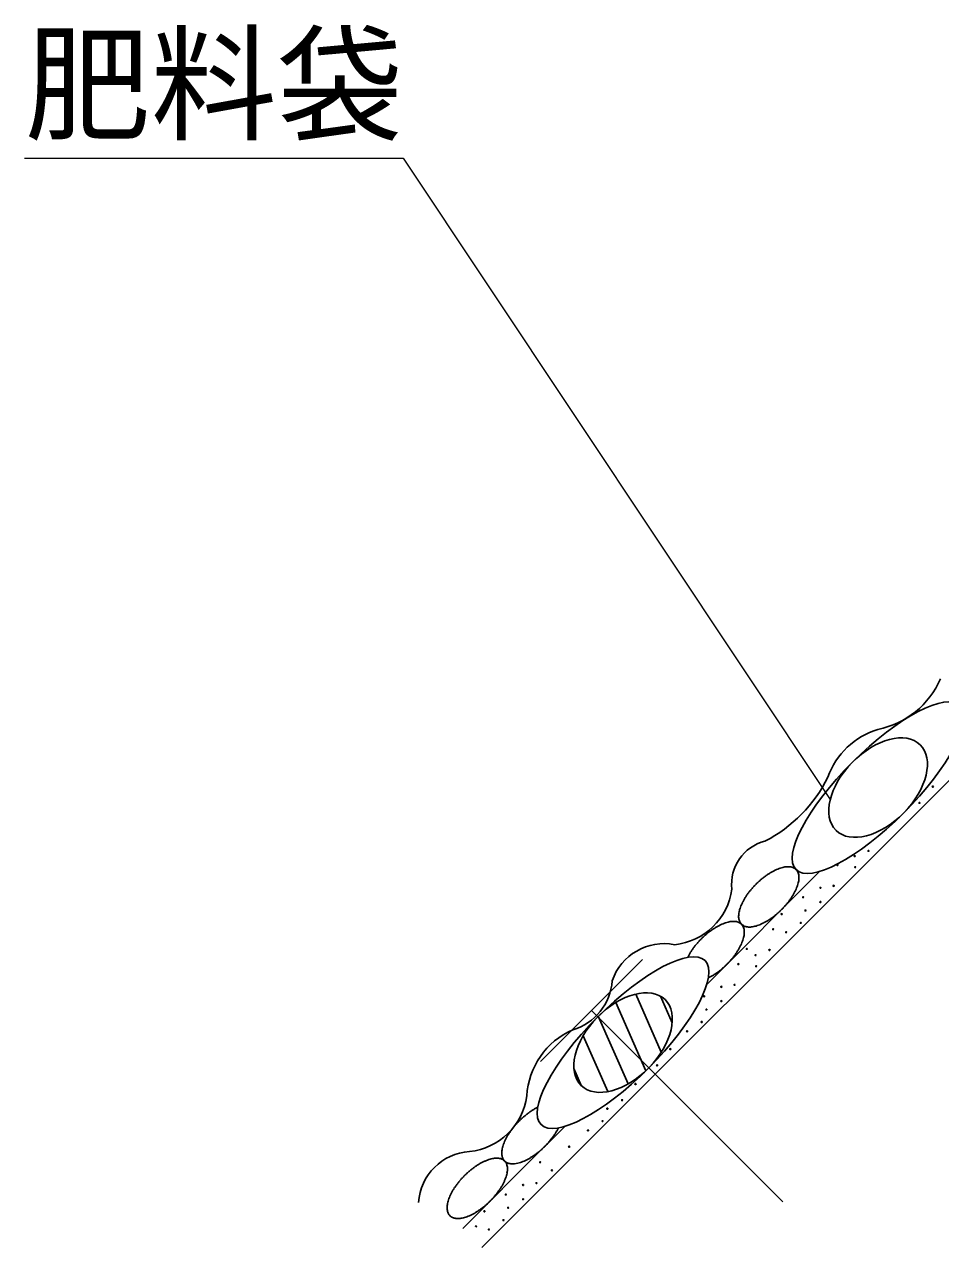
# Model space of a CAD drawing. Units: millimetres, scale not verified. Extents: x 200 to 8200, y 200 to 5838.
# Drawn here: x 1145 to 1653, y 2130 to 2808 of the extents above; entities that cross this region are included whole.
import ezdxf
from ezdxf.enums import TextEntityAlignment as Align

# ---------------------------------------------------------------- set-up
doc = ezdxf.new("R2010")
doc.units = ezdxf.units.MM
doc.header["$LTSCALE"] = 20
doc.layers.add('C-STR', color=7, linetype='Continuous', lineweight=25)
doc.layers.add('C-STR-HTXT', color=1, linetype='Continuous', lineweight=13)
doc.styles.add('ＭＳ ゴシック', font='')
doc.styles.get('ＭＳ ゴシック').set_extended_font_data('MS Gothic')

msp = doc.modelspace()

# ---------------------------------------------------------------- linework, layer by layer
at = {"layer": 'C-STR'}
for p, q in [((1398.63, 2129.98), (1725.37, 2456.72)), ((1523.35, 2275.91), (1586.04, 2338.6)), ((1487.68, 2289.74), (1431.11, 2233.17)), ((1565.46, 2155.39), (1459.39, 2261.46)), ((1433.48, 2186.04), (1444.62, 2197.18)), ((1388.02, 2140.58), (1432.08, 2184.65))]:
    msp.add_line(p, q, dxfattribs=at)
at = {"layer": 'C-STR', "color": 3}
for p, q in [((1472.95, 2265.88), (1489.56, 2228.01)), ((1484, 2270.56), (1498.13, 2238.34)), ((1497.6, 2269.42), (1504.15, 2254.5)), ((1463.21, 2258.2), (1479.68, 2220.68)), ((1454.83, 2247.44), (1468.44, 2216.43)), ((1449.68, 2229.31), (1453.96, 2219.55))]:
    msp.add_line(p, q, dxfattribs=at)
at = {"layer": 'C-STR'}
for centre in [(1648.67, 2385.53), (1641.3, 2376.55), (1605.34, 2347.05), (1613.04, 2349.91), (1595.79, 2342.12), (1605.68, 2340.93), (1586.34, 2329.49), (1593.72, 2330.58), (1576.78, 2324.21), (1586.35, 2321.6), (1564.89, 2314.89), (1578.08, 2316.9), (1560.17, 2306.49), (1575.45, 2310), (1567.38, 2304.81), (1545.57, 2295.57), (1558.1, 2294.96), (1540.84, 2287.17), (1550.39, 2292.1), (1550.73, 2285.98), (1531.39, 2274.54), (1538.77, 2275.64), (1521.83, 2269.26), (1531.4, 2266.66), (1523.14, 2261.95), (1520.51, 2255.05), (1512.43, 2249.86), (1503.15, 2240.01), (1495.78, 2231.03), (1483.82, 2220.69), (1476.45, 2211.71), (1468.19, 2207), (1465.56, 2200.1), (1457.48, 2194.91), (1447.04, 2185.94), (1430.94, 2177.27), (1437.47, 2172.8), (1421.5, 2164.64), (1428.87, 2165.74), (1411.93, 2159.36), (1421.5, 2156.76), (1400.04, 2150.05), (1413.24, 2152.05), (1410.61, 2145.15), (1402.53, 2139.96)]:
    msp.add_circle(centre, 0.3, dxfattribs=at)
at = {"layer": 'C-STR', "color": 1}
for centre, radius, start, end in [((1608.61, 2464.76), 48.42, 281.50591, 336.34904), ((1630.78, 2376.39), 42.79, 106.99327, 160.23347), ((1519.27, 2426), 79.44, 297.22151, 333.74964), ((1561.67, 2331.57), 24.55, 104.31008, 186.62618), ((1501.85, 2333.47), 35.75, 275.92465, 352.39909), ((1499.68, 2268.07), 30.42, 78.88791, 161.11209), ((1440.56, 2279.97), 30.42, 286.10374, 356.11209), ((1466.35, 2211.53), 42.89, 113.87088, 176.60078), ((1388.1, 2218.8), 35.75, 275.92465, 352.39909), ((1393.85, 2152.9), 30.42, 93.88791, 176.11209)]:
    msp.add_arc(centre, radius, start, end, dxfattribs=at)
at = {"layer": 'C-STR'}
for centre, radius, start, end in [((1571.43, 2318.2), 23.36, 110.0085, 113.68635), ((1570.2, 2321.63), 19.71, 105.95103, 110.07155), ((1569.3, 2324.88), 16.34, 101.35711, 106.02931), ((1568.73, 2327.83), 13.33, 96.09986, 101.4531), ((1568.48, 2330.4), 10.75, 90.03539, 96.21481), ((1568.49, 2332.51), 8.64, 83.01739, 90.16716), ((1568.71, 2334.14), 7, 74.93209, 83.157), ((1569.03, 2335.28), 5.82, 65.76084, 75.06021), ((1569.35, 2335.96), 5.06, 55.66004, 65.84881), ((1569.55, 2336.25), 4.71, 45.00911, 55.68086), ((1582.42, 2299.79), 44.89, 130.29907, 132.66951), ((1581.36, 2301.05), 43.24, 127.87759, 130.30908), ((1579.94, 2302.9), 40.9, 125.36733, 127.89186), ((1578.26, 2305.29), 37.98, 122.73288, 125.38647), ((1576.45, 2308.13), 34.62, 119.93338, 122.75776), ((1574.64, 2311.31), 30.96, 116.92048, 119.96515), ((1572.93, 2314.71), 27.15, 113.6359, 116.96064), ((1569.52, 2336.23), 4.74, 34.35516, 44.95487), ((1569.17, 2336.01), 5.16, 24.24753, 34.24363), ((1568.41, 2335.68), 5.98, 15.06964, 24.10931), ((1567.19, 2335.37), 7.24, 6.98011, 14.9308), ((1560.66, 2335.51), 13.8, 348.63861, 353.80843), ((1565.48, 2335.18), 8.96, 359.96028, 6.85517), ((1563.29, 2335.2), 11.15, 353.89547, 359.85433), ((1579.6, 2301.96), 41.34, 142.12137, 144.61945), ((1581.35, 2300.59), 43.56, 139.69999, 142.11334), ((1582.51, 2299.6), 45.09, 137.33578, 139.69564), ((1583.06, 2299.09), 45.83, 134.99957, 137.33493), ((1583.02, 2299.14), 45.77, 132.66333, 135.00218), ((1544.06, 2341.64), 31.58, 330.06497, 333.0494), ((1547.43, 2339.91), 27.79, 333.07751, 336.32595), ((1550.91, 2338.37), 23.98, 336.36164, 339.94352), ((1554.36, 2337.09), 20.3, 339.98849, 343.98893), ((1557.65, 2336.13), 16.88, 344.04533, 348.56825), ((1564.54, 2310.49), 23.98, 156.36164, 159.94352), ((1568.02, 2308.95), 27.79, 153.07751, 156.32595), ((1571.39, 2307.22), 31.58, 150.06497, 153.0494), ((1574.53, 2305.4), 35.21, 147.26574, 150.04312), ((1577.3, 2303.6), 38.51, 144.63149, 147.24916), ((1532.93, 2349.26), 45.09, 317.33578, 319.69564), ((1534.09, 2348.27), 43.56, 319.69999, 322.11334), ((1535.85, 2346.9), 41.34, 322.12137, 324.61945), ((1538.15, 2345.26), 38.51, 324.63149, 327.24916), ((1540.92, 2343.46), 35.21, 327.26574, 330.04312), ((1549.96, 2313.68), 8.96, 179.96028, 186.85517), ((1552.16, 2313.66), 11.15, 173.89547, 179.85433), ((1554.79, 2313.35), 13.8, 168.63861, 173.80843), ((1557.8, 2312.73), 16.88, 164.04533, 168.56825), ((1561.09, 2311.77), 20.3, 159.98849, 163.98893), ((1535.51, 2345.96), 40.9, 305.36733, 307.89186), ((1534.09, 2347.81), 43.24, 307.87759, 310.30908), ((1533.03, 2349.07), 44.89, 310.29907, 312.66951), ((1532.43, 2349.72), 45.77, 312.66333, 315.00218), ((1532.39, 2349.77), 45.83, 314.99957, 317.33493), ((1547.95, 2274.98), 37.98, 122.73288, 125.38647), ((1546.15, 2277.82), 34.62, 119.93338, 122.75776), ((1544.33, 2281.01), 30.96, 116.92048, 119.96515), ((1542.63, 2284.41), 27.15, 113.6359, 116.96064), ((1541.13, 2287.89), 23.36, 110.0085, 113.68635), ((1539.9, 2291.33), 19.71, 105.95103, 110.07155), ((1538.99, 2294.57), 16.34, 101.35711, 106.02931), ((1538.42, 2297.53), 13.33, 96.09986, 101.4531), ((1538.17, 2300.09), 10.75, 90.03539, 96.21481), ((1538.19, 2302.2), 8.64, 83.01739, 90.16716), ((1538.41, 2303.83), 7, 74.93209, 83.157), ((1538.73, 2304.97), 5.82, 65.76084, 75.06021), ((1548.26, 2313.49), 7.24, 186.98011, 194.9308), ((1539.04, 2305.66), 5.06, 55.66004, 65.84881), ((1547.04, 2313.18), 5.98, 195.06964, 204.10931), ((1546.28, 2312.85), 5.16, 204.24753, 214.24363), ((1539.24, 2305.95), 4.71, 45.00911, 55.68086), ((1545.93, 2312.63), 4.74, 214.35516, 224.95487), ((1539.22, 2305.93), 4.74, 34.35516, 44.95487), ((1545.9, 2312.61), 4.71, 225.00911, 235.68086), ((1538.87, 2305.7), 5.16, 24.24753, 34.24363), ((1546.1, 2312.9), 5.06, 235.66004, 245.84881), ((1538.11, 2305.38), 5.98, 15.06964, 24.10931), ((1536.89, 2305.07), 7.24, 6.98011, 14.9308), ((1546.42, 2313.58), 5.82, 245.76084, 255.06021), ((1546.74, 2314.72), 7, 254.93209, 263.157), ((1546.96, 2316.35), 8.64, 263.01739, 270.16716), ((1546.97, 2318.46), 10.75, 270.03539, 276.21481), ((1546.72, 2321.03), 13.33, 276.09986, 281.4531), ((1546.15, 2323.98), 16.34, 281.35711, 286.02931), ((1545.25, 2327.23), 19.71, 285.95103, 290.07155), ((1544.02, 2330.66), 23.36, 290.0085, 293.68635), ((1542.52, 2334.15), 27.15, 293.6359, 296.96064), ((1540.81, 2337.55), 30.96, 296.92048, 299.96515), ((1539, 2340.73), 34.62, 299.93338, 302.75776), ((1537.19, 2343.57), 37.98, 302.73288, 305.38647), ((1552.21, 2269.29), 45.09, 137.33578, 139.69564), ((1552.76, 2268.79), 45.83, 134.99957, 137.33493), ((1552.71, 2268.84), 45.77, 132.66333, 135.00218), ((1552.12, 2269.49), 44.89, 130.29907, 132.66951), ((1551.06, 2270.75), 43.24, 127.87759, 130.30908), ((1549.63, 2272.6), 40.9, 125.36733, 127.89186), ((1520.61, 2308.06), 23.98, 336.36164, 339.94352), ((1524.06, 2306.79), 20.3, 339.98849, 343.98893), ((1527.35, 2305.83), 16.88, 344.04533, 348.56825), ((1530.35, 2305.2), 13.8, 348.63861, 353.80843), ((1535.18, 2304.88), 8.96, 359.96028, 6.85517), ((1532.99, 2304.9), 11.15, 353.89547, 359.85433), ((1541.09, 2276.91), 31.58, 150.06497, 153.0494), ((1544.22, 2275.09), 35.21, 147.26574, 150.04312), ((1546.99, 2273.3), 38.51, 144.63149, 147.24916), ((1549.29, 2271.65), 41.34, 142.12137, 144.61945), ((1551.05, 2270.28), 43.56, 139.69999, 142.11334), ((1505.55, 2316.6), 41.34, 322.12137, 324.61945), ((1507.85, 2314.95), 38.51, 324.63149, 327.24916), ((1510.62, 2313.16), 35.21, 327.26574, 330.04312), ((1513.75, 2311.34), 31.58, 330.06497, 333.0494), ((1517.13, 2309.61), 27.79, 333.07751, 336.32595), ((1502.72, 2318.76), 44.89, 310.29907, 312.66951), ((1502.13, 2319.41), 45.77, 312.66333, 315.00218), ((1502.08, 2319.46), 45.83, 314.99957, 317.33493), ((1502.63, 2318.96), 45.09, 317.33578, 319.69564), ((1503.79, 2317.97), 43.56, 319.69999, 322.11334), ((1510.51, 2307.24), 30.96, 296.92048, 299.96515), ((1508.69, 2310.43), 34.62, 299.93338, 302.75776), ((1506.89, 2313.27), 37.98, 302.73288, 305.38647), ((1505.21, 2315.65), 40.9, 305.36733, 307.89186), ((1503.78, 2317.5), 43.24, 307.87759, 310.30908), ((1448.62, 2171.58), 40.9, 125.36733, 127.89186), ((1446.94, 2173.97), 37.98, 122.73288, 125.38647), ((1445.13, 2176.81), 34.62, 119.93338, 122.75776), ((1443.32, 2179.99), 30.96, 116.92048, 119.96515), ((1451.19, 2168.28), 45.09, 137.33578, 139.69564), ((1451.74, 2167.77), 45.83, 134.99957, 137.33493), ((1451.7, 2167.82), 45.77, 132.66333, 135.00218), ((1451.1, 2168.47), 44.89, 130.29907, 132.66951), ((1450.04, 2169.73), 43.24, 127.87759, 130.30908), ((1440.07, 2175.9), 31.58, 150.06497, 153.0494), ((1443.21, 2174.08), 35.21, 147.26574, 150.04312), ((1445.98, 2172.28), 38.51, 144.63149, 147.24916), ((1448.28, 2170.64), 41.34, 142.12137, 144.61945), ((1450.04, 2169.27), 43.56, 139.69999, 142.11334), ((1404.53, 2215.58), 41.34, 322.12137, 324.61945), ((1406.83, 2213.94), 38.51, 324.63149, 327.24916), ((1409.6, 2212.14), 35.21, 327.26574, 330.04312), ((1412.74, 2210.32), 31.58, 330.06497, 333.0494), ((1416.11, 2208.59), 27.79, 333.07751, 333.7992), ((1423.47, 2182.03), 13.8, 168.63861, 173.80843), ((1426.48, 2181.41), 16.88, 164.04533, 168.56825), ((1429.77, 2180.45), 20.3, 159.98849, 163.98893), ((1433.22, 2179.17), 23.98, 156.36164, 159.94352), ((1436.7, 2177.63), 27.79, 153.07751, 156.32595), ((1401.71, 2217.75), 44.89, 310.29907, 312.66951), ((1401.11, 2218.4), 45.77, 312.66333, 315.00218), ((1401.07, 2218.45), 45.83, 314.99957, 317.33493), ((1401.61, 2217.94), 45.09, 317.33578, 319.69564), ((1402.77, 2216.95), 43.56, 319.69999, 322.11334), ((1413.01, 2149.69), 30.96, 116.92048, 119.96515), ((1411.31, 2153.09), 27.15, 113.6359, 116.96064), ((1409.81, 2156.57), 23.36, 110.0085, 113.68635), ((1408.58, 2160.01), 19.71, 105.95103, 110.07155), ((1407.67, 2163.25), 16.34, 101.35711, 106.02931), ((1407.1, 2166.21), 13.33, 96.09986, 101.4531), ((1406.85, 2168.77), 10.75, 90.03539, 96.21481), ((1406.87, 2170.88), 8.64, 83.01739, 90.16716), ((1407.09, 2172.51), 7, 74.93209, 83.157), ((1407.41, 2173.65), 5.82, 65.76084, 75.06021), ((1418.64, 2182.36), 8.96, 179.96028, 186.85517), ((1420.84, 2182.34), 11.15, 173.89547, 179.85433), ((1416.94, 2182.17), 7.24, 186.98011, 194.9308), ((1407.72, 2174.34), 5.06, 55.66004, 65.84881), ((1415.72, 2181.86), 5.98, 195.06964, 204.10931), ((1414.96, 2181.53), 5.16, 204.24753, 214.24363), ((1407.92, 2174.63), 4.71, 45.00911, 55.68086), ((1414.61, 2181.31), 4.74, 214.35516, 224.95487), ((1407.9, 2174.61), 4.74, 34.35516, 44.95487), ((1414.58, 2181.29), 4.71, 225.00911, 235.68086), ((1407.55, 2174.38), 5.16, 24.24753, 34.24363), ((1414.78, 2181.58), 5.06, 235.66004, 245.84881), ((1413.93, 2195.91), 19.71, 285.95103, 290.07155), ((1412.7, 2199.34), 23.36, 290.0085, 293.68635), ((1411.2, 2202.83), 27.15, 293.6359, 296.96064), ((1409.49, 2206.23), 30.96, 296.92048, 299.96515), ((1407.68, 2209.41), 34.62, 299.93338, 302.75776), ((1405.87, 2212.25), 37.98, 302.73288, 305.38647), ((1404.19, 2214.64), 40.9, 305.36733, 307.89186), ((1402.77, 2216.49), 43.24, 307.87759, 310.30908), ((1421.39, 2137.52), 45.77, 132.66333, 135.00218), ((1420.8, 2138.17), 44.89, 130.29907, 132.66951), ((1419.74, 2139.43), 43.24, 127.87759, 130.30908), ((1418.31, 2141.28), 40.9, 125.36733, 127.89186), ((1416.63, 2143.66), 37.98, 122.73288, 125.38647), ((1414.83, 2146.5), 34.62, 119.93338, 122.75776), ((1406.79, 2174.06), 5.98, 15.06964, 24.10931), ((1396.03, 2174.51), 16.88, 344.04533, 348.56825), ((1399.03, 2173.88), 13.8, 348.63861, 353.80843), ((1405.57, 2173.75), 7.24, 6.98011, 14.9308), ((1415.1, 2182.26), 5.82, 245.76084, 255.06021), ((1403.86, 2173.56), 8.96, 359.96028, 6.85517), ((1401.67, 2173.58), 11.15, 353.89547, 359.85433), ((1415.42, 2183.4), 7, 254.93209, 273.63313), ((1414.83, 2192.66), 16.34, 273.63313, 286.02931), ((1415.67, 2141.98), 38.51, 144.63149, 147.24916), ((1417.98, 2140.33), 41.34, 142.12137, 144.61945), ((1419.73, 2138.96), 43.56, 139.69999, 142.11334), ((1420.89, 2137.97), 45.09, 137.33578, 139.69564), ((1421.44, 2137.47), 45.83, 134.99957, 137.33493), ((1379.3, 2181.84), 35.21, 327.26574, 330.04312), ((1382.43, 2180.02), 31.58, 330.06497, 333.0494), ((1385.81, 2178.29), 27.79, 333.07751, 336.32595), ((1389.29, 2176.74), 23.98, 336.36164, 339.94352), ((1392.74, 2175.47), 20.3, 339.98849, 343.98893), ((1399.46, 2150.14), 20.3, 159.98849, 163.98893), ((1402.91, 2148.87), 23.98, 156.36164, 159.94352), ((1406.39, 2147.32), 27.79, 153.07751, 156.32595), ((1409.77, 2145.59), 31.58, 150.06497, 153.0494), ((1412.9, 2143.77), 35.21, 147.26574, 150.04312), ((1370.76, 2188.14), 45.83, 314.99957, 317.33493), ((1371.31, 2187.64), 45.09, 317.33578, 319.69564), ((1372.47, 2186.65), 43.56, 319.69999, 322.11334), ((1374.23, 2185.28), 41.34, 322.12137, 324.61945), ((1376.53, 2183.63), 38.51, 324.63149, 327.24916), ((1390.53, 2152.03), 11.15, 173.89547, 179.85433), ((1388.34, 2152.06), 8.96, 179.96028, 186.85517), ((1386.63, 2151.87), 7.24, 186.98011, 194.9308), ((1393.17, 2151.73), 13.8, 168.63861, 173.80843), ((1396.17, 2151.1), 16.88, 164.04533, 168.56825), ((1375.57, 2181.95), 37.98, 302.73288, 305.38647), ((1373.89, 2184.33), 40.9, 305.36733, 307.89186), ((1372.46, 2186.18), 43.24, 307.87759, 310.30908), ((1371.4, 2187.44), 44.89, 310.29907, 312.66951), ((1370.81, 2188.09), 45.77, 312.66333, 315.00218), ((1385.41, 2151.56), 5.98, 195.06964, 204.10931), ((1384.65, 2151.23), 5.16, 204.24753, 214.24363), ((1384.3, 2151), 4.74, 214.35516, 224.95487), ((1384.28, 2150.98), 4.71, 225.00911, 235.68086), ((1384.48, 2151.27), 5.06, 235.66004, 245.84881), ((1384.79, 2151.96), 5.82, 245.76084, 255.06021), ((1385.11, 2153.1), 7, 254.93209, 263.157), ((1385.33, 2154.73), 8.64, 263.01739, 270.16716), ((1385.35, 2156.84), 10.75, 270.03539, 276.21481), ((1385.1, 2159.4), 13.33, 276.09986, 281.4531), ((1384.53, 2162.36), 16.34, 281.35711, 286.02931), ((1383.62, 2165.61), 19.71, 285.95103, 290.07155), ((1382.39, 2169.04), 23.36, 290.0085, 293.68635), ((1380.89, 2172.52), 27.15, 293.6359, 296.96064), ((1379.19, 2175.92), 30.96, 296.92048, 299.96515), ((1377.37, 2179.11), 34.62, 299.93338, 302.75776), ((1395.32, 2141.65), 0.3, 45, 176.71332), ((1395.32, 2141.65), 0.3, 273.28668, 45)]:
    msp.add_arc(centre, radius, start, end, dxfattribs=at)
for centre, major_axis, ratio in [((1618.33, 2385.04), (45.46, 45.46), 0.311111), ((1618.33, 2385.04), (-23.33, -23.76), 0.600605), ((1476.91, 2243.62), (45.46, 45.46), 0.311111)]:
    msp.add_ellipse(centre, major_axis=major_axis, ratio=ratio, dxfattribs=at)
at = {"layer": 'C-STR', "color": 3}
msp.add_ellipse((1476.94, 2243.65), major_axis=(-23.25, -23.84), ratio=0.600605, dxfattribs=at)
at = {"layer": 'C-STR-HTXT'}
for p, q in [((1145, 2734.02), (1355, 2734.02)), ((1355, 2734.02), (1591.81, 2378.41))]:
    msp.add_line(p, q, dxfattribs=at)

# ---------------------------------------------------------------- texts
at = {"layer": 'C-STR-HTXT', "color": 7, "style": 'ＭＳ ゴシック'}
msp.add_text('肥料袋', height=51.32, dxfattribs=at).set_placement((1145, 2734.02), align=Align.BOTTOM_LEFT)

doc.saveas('drawing.dxf')
